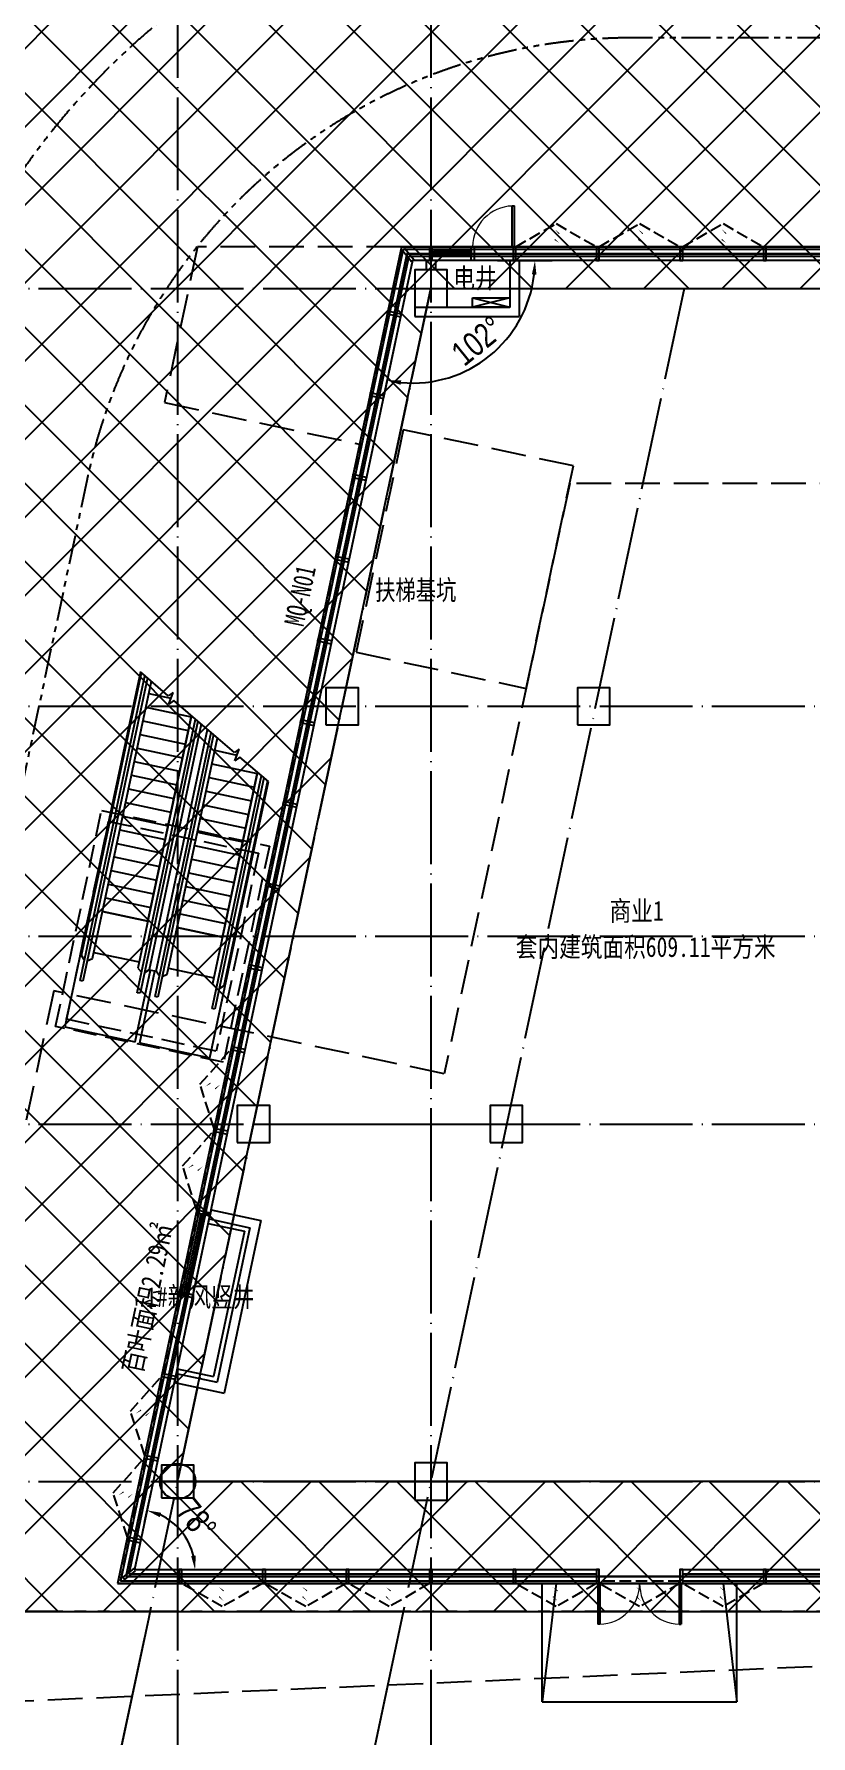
# Model space of a CAD drawing. Extents: x -233336 to 840473, y -28113 to 330904.
# Drawn here: x 686824 to 703579, y -8092 to 28573 of the extents above; entities that cross this region are included whole.
import ezdxf
from ezdxf.xclip import XClip

# ---------------------------------------------------------------- set-up
doc = ezdxf.new("R2010")
doc.units = 0
doc.header["$LTSCALE"] = 1000
doc.header["$XCLIPFRAME"] = 2
for name, pattern in [('104-14# 核心筒$0$DOTE', [2.42, 2, -0.2, 0.02, -0.2]), ('14#楼幕墙$0$DASH', [0.35, 0.25, -0.1]), ('X-104 14#平面$0$$0$DASH', [0.35, 0.25, -0.1]), ('X-104 14#平面$0$109 3#平面$0$DASH', [0.35, 0.25, -0.1]), ('X-104 14#平面$0$DASH', [0.35, 0.25, -0.1]), ('X-104 14#平面$0$PHANTOM2', [1.25, 0.625, -0.125, 0.125, -0.125, 0.125, -0.125])]:
    doc.linetypes.add(name, pattern=pattern)
doc.layers.get('0').update_dxf_attribs({"linetype": 'CONTINUOUS'})
doc.layers.get('Defpoints').update_dxf_attribs({"linetype": 'CONTINUOUS'})
for name, color, linetype in [('104-14# 核心筒$0$01-标注_轴线坐标', 8, 'CONTINUOUS'), ('104-14# 核心筒$0$A_AXIS-轴线', 8, '104-14# 核心筒$0$DOTE'), ('104-14# 核心筒$0$A_STR-砼柱', 8, 'CONTINUOUS'), ('14#楼幕墙$0$A-C_玻璃幕墙', 8, 'CONTINUOUS'), ('14#楼幕墙$0$A-C_窗', 8, 'CONTINUOUS'), ('14#楼幕墙$0$A-C_门', 8, 'CONTINUOUS'), ('X-104 14#平面$0$01-标注_尺寸', 8, 'CONTINUOUS'), ('X-104 14#平面$0$02-TEXT_房间', 9, 'CONTINUOUS'), ('X-104 14#平面$0$02-TEXT_标注', 9, 'CONTINUOUS'), ('X-104 14#平面$0$02-TEXT_门窗', 9, 'CONTINUOUS'), ('X-104 14#平面$0$A-C_玻璃幕墙', 8, 'CONTINUOUS'), ('X-104 14#平面$0$A-C_窗', 8, 'CONTINUOUS'), ('X-104 14#平面$0$A-C_门', 8, 'CONTINUOUS'), ('X-104 14#平面$0$A-E_楼梯', 8, 'CONTINUOUS'), ('X-104 14#平面$0$A-O_屋面', 8, 'CONTINUOUS'), ('X-104 14#平面$0$A-SUR_保温', 8, 'CONTINUOUS'), ('X-104 14#平面$0$A-SUR_吊顶', 8, 'CONTINUOUS'), ('X-104 14#平面$0$A-TECH_结构', 8, 'CONTINUOUS'), ('X-104 14#平面$0$A_STR-砌块墙', 7, 'CONTINUOUS')]:
    doc.layers.add(name, color=color, linetype=linetype)
for name, color, linetype, plot in [('104-14# 核心筒$0$04-不打印_辅助线', 8, 'CONTINUOUS', False), ('14#楼幕墙$0$04-不打印_辅助线', 8, 'CONTINUOUS', False), ('X-104 14#平面$0$04-不打印_辅助线', 8, 'CONTINUOUS', False), ('X-104 14#平面$0$降板', 8, 'CONTINUOUS', False)]:
    doc.layers.add(name, color=color, linetype=linetype, plot=plot)
doc.layers.add('X-104 14#平面$0$000套内', color=8, linetype='CONTINUOUS', lineweight=30)
doc.styles.add('104-14# 核心筒$0$_TCH_DIM_T3', font='ros.shx', dxfattribs={"width": 0.705882, "bigfont": 'jd.shx'})
doc.styles.add('X-104 14#平面$0$_TCH_DIM_T3', font='ros.shx', dxfattribs={"width": 0.8, "bigfont": 'jd.shx'})
doc.styles.add('X-104 14#平面$0$_TCH_SPACE', font='STXIHEI.TTF', dxfattribs={"width": 0.8, "height": 5})
doc.styles.add('X-104 14#平面$0$_TCH_WINDOW', font='STXIHEI.TTF', dxfattribs={"width": 0.75, "height": 3.5})
doc.styles.add('X-104 14#平面$0$Standard', font='STXIHEI.TTF', dxfattribs={"width": 0.8})
doc.dimstyles.new('104-14# 核心筒$0$_TCH_ARCH&&150', dxfattribs={"dimtxt": 446.25, "dimasz": 150, "dimexe": 375, "dimexo": 450, "dimgap": 189.375, "dimtad": 1, "dimdec": 0, "dimzin": 0, "dimdsep": 46, "dimtxsty": '104-14# 核心筒$0$_TCH_DIM_T3', "dimblk": '104-14# 核心筒$0$_ArchTick', "dimcen": 0.09, "dimclrt": 7, "dimazin": 2, "dimtfac": 1, "dimtdec": 0, "dimtix": 1, "dimtmove": 2, "dimatfit": 3, "dimfxl": 0, "dimtolj": 1, "dimtzin": 0, "dimarcsym": 0})
doc.dimstyles.new('X-104 14#平面$0$_TCH_ARROW&&150', dxfattribs={"dimtxt": 525, "dimasz": 300, "dimexe": 375, "dimexo": 450, "dimgap": 150, "dimtad": 1, "dimdec": 0, "dimzin": 0, "dimdsep": 46, "dimtxsty": 'X-104 14#平面$0$_TCH_DIM_T3', "dimcen": 0.09, "dimclrt": 7, "dimazin": 2, "dimtfac": 1, "dimtdec": 0, "dimtix": 1, "dimtmove": 2, "dimatfit": 3, "dimfxl": 0, "dimtolj": 1, "dimtzin": 0, "dimarcsym": 0})

# ---------------------------------------------------------------- blocks, each defined once
blk = doc.blocks.new('14#楼幕墙$0$A$C7C287BDF')
at = {"layer": '14#楼幕墙$0$04-不打印_辅助线'}
for points in [[(0, -384), (0, 384)], [(384, 0), (-384, 0)]]:
    blk.add_lwpolyline(points, dxfattribs=at)
blk.add_circle((0, 0), 384, dxfattribs=at)
blk = doc.blocks.new('14#楼幕墙$0$A$C38D07553')
blk.add_lwpolyline([(-60, -300), (0, -300), (0, 0), (-60, 0)], close=True)
blk = doc.blocks.new('14#楼幕墙$0$A$C385D642F')
for p in [(5430, 27500), (7230, 27500), (9030, 27500), (10830, 27500), (12630, 27500), (30, -1000), (1830, -1000), (3630, -1000), (5430, -1000), (7230, -1000), (9030, -1000), (10830, -1000), (12630, -1000)]:
    blk.add_blockref('14#楼幕墙$0$A$C38D07553', p)
for p, rotation in [((4840, 27452), 38.99999999999763), ((4467, 26111), 77.99999999997866), ((4093, 24351), 77.99999999997866), ((3719, 22590), 77.99999999997866), ((3345, 20829), 77.99999999997866), ((2970, 19069), 77.99999999997866), ((2596, 17308), 77.99999999997866), ((2222, 15547), 77.99999999997866), ((1848, 13787), 77.99999999997866), ((1473, 12026), 77.99999999997866), ((1099, 10265), 77.99999999997866), ((725, 8505), 77.99999999997866), ((351, 6744), 77.99999999997866), ((-24, 4983), 77.99999999997866), ((-398, 3223), 77.99999999997866), ((-772, 1462), 77.99999999997866), ((-1146, -299), 77.99999999997866), ((-1241, -1165), 128.999999999999)]:
    blk.add_blockref('14#楼幕墙$0$A$C38D07553', p, dxfattribs=dict(rotation=rotation))
blk = doc.blocks.new('14#楼幕墙$0$A$C22714246')
at = {"linetype": '14#楼幕墙$0$DASH'}
blk.add_lwpolyline([(1740, 497), (870, 0), (0, 497)], dxfattribs=at)
at = {"layer": '14#楼幕墙$0$A-C_玻璃幕墙', "color": 1}
blk.add_lwpolyline([(899, 122, 0, 25, 0), (802, 217, 0, 0, 0), (900, 340, 25, 0, 0), (796, 422, 0, 0, 0)], format="xyseb", dxfattribs=at)
blk = doc.blocks.new('14#楼幕墙$0$$TCHSYS$DOOR2D')
for p, q in [((0.45, 0.975), (0.5, 0.975)), ((0.45, 0), (0.45, 0.975)), ((0.5, 0), (0.5, 0.975)), ((0.5, 0), (0.45, 0))]:
    blk.add_line(p, q)
at = {"lineweight": 13}
blk.add_arc((0.475, 0), 0.975, 91.4693, 180, dxfattribs=at)
blk = doc.blocks.new('14#楼幕墙$0$$DorLib2D$00000002')
for p, q in [((-0.5, 0), (-0.5, 0.4875)), ((-0.475, 0.4875), (-0.5, 0.4875)), ((-0.475, 0), (-0.475, 0.4875)), ((0.475, 0), (0.475, 0.4875)), ((0.475, 0.4875), (0.5, 0.4875)), ((0.5, 0), (0.5, 0.4875)), ((-0.5, 0), (-0.475, 0)), ((0.5, 0), (0.475, 0))]:
    blk.add_line(p, q)
at = {"lineweight": 13}
for centre, start, end in [((-0.4875, 0), 0, 88.53072), ((0.4875, 0), 91.46928, 180)]:
    blk.add_arc(centre, 0.4875, start, end, dxfattribs=at)
blk = doc.blocks.new('14#楼幕墙')
at = {"layer": '14#楼幕墙$0$A-C_玻璃幕墙'}
for p, q in [((4762, 26600), (-1359, -2200)), ((4803, 26550), (-1297, -2150)), ((4924, 26400), (-1112, -2000)), ((4762, 26600), (14200, 26600)), ((4803, 26550), (14200, 26550)), ((4924, 26400), (17970, 26400)), ((5005, 26300), (-989, -1900)), ((18030, 26300), (5005, 26300)), ((8970, -2150), (-1297, -2150)), ((8970, -2000), (-1112, -2000)), ((-989, -1900), (9030, -1900)), ((10770, -1900), (45030, -1900)), ((19830, -2000), (10830, -2000)), ((19830, -2150), (10830, -2150)), ((108092, -2200), (-1359, -2200))]:
    blk.add_line(p, q, dxfattribs=at)
blk.add_lwpolyline([(6270, 26600), (6330, 26600), (6330, 26300), (6270, 26300)], close=True, dxfattribs=at)
blk.add_blockref('14#楼幕墙$0$A$C7C287BDF', (-63, 0))
at = {"layer": '14#楼幕墙$0$04-不打印_辅助线'}
blk.add_blockref('14#楼幕墙$0$A$C22714246', (9030, -2697), dxfattribs=at)
at = {"layer": '14#楼幕墙$0$A-C_玻璃幕墙'}
blk.add_blockref('14#楼幕墙$0$A$C385D642F', (0, -900), dxfattribs=at)
at = {"layer": '14#楼幕墙$0$A-C_玻璃幕墙', "xscale": 900, "yscale": 900, "zscale": -900}
blk.add_blockref('14#楼幕墙$0$$TCHSYS$DOOR2D', (6750, 26600), dxfattribs=at)
at = {"layer": '14#楼幕墙$0$A-C_窗'}
for p, rotation in [((8970, 27097), 180), ((10770, 27097), 180), ((12570, 27097), 180), ((601, 9410), 257.9999999999978), ((227, 7649), 257.9999999999978), ((-896, 2367), 257.9999999999978), ((-1270, 606), 257.9999999999978)]:
    blk.add_blockref('14#楼幕墙$0$A$C22714246', p, dxfattribs=dict(at, rotation=rotation))
for p in [(30, -2697), (1830, -2697), (3630, -2697), (7230, -2697), (10830, -2697)]:
    blk.add_blockref('14#楼幕墙$0$A$C22714246', p, dxfattribs=at)
at = {"layer": '14#楼幕墙$0$A-C_门', "xscale": -1800, "yscale": -1800, "zscale": 100}
blk.add_blockref('14#楼幕墙$0$$DorLib2D$00000002', (9899, -2200), dxfattribs=at)
blk = doc.blocks.new('104-14# 核心筒$0$A$C7C287BDF')
at = {"layer": '104-14# 核心筒$0$04-不打印_辅助线'}
for points in [[(0, -384), (0, 384)], [(384, 0), (-384, 0)]]:
    blk.add_lwpolyline(points, dxfattribs=at)
blk.add_circle((0, 0), 384, dxfattribs=at)
blk = doc.blocks.new('_FZHK')
blk.add_lwpolyline([(-0.5, -0.5), (0.5, -0.5), (0.5, 0.5), (-0.5, 0.5)], close=True)
blk = doc.blocks.new('104-14# 核心筒$0$_ArchTick')
at = {"color": 0, "linetype": 'ByBlock', "const_width": 0.4}
blk.add_lwpolyline([(-0.5, -0.5), (0.5, 0.5)], dxfattribs=at)
blk = doc.blocks.new('*D471')
at = {"layer": '104-14# 核心筒$0$01-标注_轴线坐标', "color": 0, "lineweight": -2}
for p, q in [((-777, -3362), (-1385, -6223)), ((4449, -4473), (3841, -7334)), ((-1307, -5856), (3919, -6967))]:
    blk.add_line(p, q, dxfattribs=at)
at = {"layer": 'Defpoints', "color": 0}
for p in [(-684, -2922), (4543, -4033), (3919, -6967)]:
    blk.add_point(p, dxfattribs=at)
at = {"layer": '104-14# 核心筒$0$01-标注_轴线坐标', "color": 0, "lineweight": -2, "xscale": 150, "yscale": 150, "zscale": 150}
for p, rotation in [((-1307, -5856), 167.9999999999998), ((3919, -6967), 347.9999999999998)]:
    blk.add_blockref('104-14# 核心筒$0$_ArchTick', p, dxfattribs=dict(at, rotation=rotation))
at = {"layer": '104-14# 核心筒$0$01-标注_轴线坐标', "color": 7, "insert": (1392, -6008), "char_height": 446.2, "attachment_point": 5, "rotation": 348, "style": '104-14# 核心筒$0$_TCH_DIM_T3'}
blk.add_mtext('\\A1;5343', dxfattribs=at)
blk = doc.blocks.new('*U61')
h = blk.add_hatch()
h.set_pattern_fill('ANSI31', color=256, scale=50)
h.set_pattern_definition([(45, (-56212.376, 120006.8), (-56.1266, 56.1266), [])])
h.paths.add_polyline_path([(-1740, 100), (0, 100), (0, 200), (-1740, 200)])
for points in [[(-1740, 0), (0, 0), (0, 300), (-1740, 300)], [(-1740, 100), (0, 100), (0, 200), (-1740, 200)]]:
    blk.add_lwpolyline(points, close=True)
blk = doc.blocks.new('X-104 14#平面$0$pdg')
blk.add_lwpolyline([(0, 200), (800, 200), (800, 0), (0, 0)], close=True)
for points in [[(800, 200), (0, 0)], [(0, 200), (800, 0)]]:
    blk.add_lwpolyline(points)
blk = doc.blocks.new('X-104 14#平面$0$$LinePat$岩棉板')
at = {"color": 0}
for p, q in [((0, -17), (12, -67)), ((12, -67), (24, -17))]:
    blk.add_line(p, q, dxfattribs=at)
for centre, start, end in [((12, -17), 0, 180), ((0, -67), 270, 0), ((24, -67), 180, 270)]:
    blk.add_arc(centre, 12, start, end, dxfattribs=at)
at = {"layer": 'Defpoints'}
blk.add_point((0, 0), dxfattribs=at)
at = {"layer": 'Defpoints', "color": 0}
blk.add_point((24, -84), dxfattribs=at)
blk = doc.blocks.new('*U105')
at = {"color": 8}
blk.add_lwpolyline([(0, 150), (840, 150), (840, 0), (0, 0)], close=True, dxfattribs=at)
at = {"color": 8, "xscale": -1.842105261622807, "yscale": 1.782568518697715, "zscale": 1.782568518697715}
for p in [(44, 150), (88, 150), (133, 150), (177, 150), (221, 150), (265, 150), (309, 150), (354, 150), (398, 150), (442, 150), (486, 150), (531, 150), (575, 150), (619, 150), (663, 150), (707, 150), (752, 150), (796, 150), (840, 150)]:
    blk.add_blockref('X-104 14#平面$0$$LinePat$岩棉板', p, dxfattribs=at)
blk = doc.blocks.new('*D195')
at = {"layer": 'Defpoints', "color": 0}
for p in [(5005, 26300), (6388, 26300), (4718, 24947), (5994, 23854)]:
    blk.add_point(p, dxfattribs=at)
at = {"layer": 'X-104 14#平面$0$01-标注_尺寸', "color": 0, "lineweight": -2}
for p, q in [((6838, 26300), (8018, 26300)), ((4624, 24507), (4379, 23353))]:
    blk.add_line(p, q, dxfattribs=at)
blk.add_arc((5005, 26300), 2638, 264.5194, 353.4806, dxfattribs=at)
at = {"layer": 'X-104 14#平面$0$01-标注_尺寸', "color": 0}
for points in [[(7576, 26003), (7676, 25998), (7643, 26300)], [(4746, 23625), (4761, 23723), (4457, 23720)]]:
    blk.add_solid(points, dxfattribs=at)
at = {"layer": 'X-104 14#平面$0$01-标注_尺寸', "color": 7, "insert": (6406, 24570), "char_height": 525, "attachment_point": 5, "rotation": 39, "style": 'X-104 14#平面$0$_TCH_DIM_T3'}
blk.add_mtext('\\A1;102%%d', dxfattribs=at)
blk = doc.blocks.new('X-104 14#平面$0$$DorLib2D$00000002')
for p, q in [((-0.5, 0), (-0.5, 0.4875)), ((-0.475, 0.4875), (-0.5, 0.4875)), ((-0.475, 0), (-0.475, 0.4875)), ((0.475, 0), (0.475, 0.4875)), ((0.475, 0.4875), (0.5, 0.4875)), ((0.5, 0), (0.5, 0.4875)), ((-0.5, 0), (-0.475, 0)), ((0.5, 0), (0.475, 0))]:
    blk.add_line(p, q)
at = {"lineweight": 13}
for centre, start, end in [((-0.4875, 0), 0, 88.53072), ((0.4875, 0), 91.46928, 180)]:
    blk.add_arc(centre, 0.4875, start, end, dxfattribs=at)
blk = doc.blocks.new('*D205')
at = {"layer": 'Defpoints', "color": 0}
for p in [(-867, -1328), (183, -1329), (-989, -1900), (-404, -1900)]:
    blk.add_point(p, dxfattribs=at)
at = {"layer": 'X-104 14#平面$0$01-标注_尺寸', "color": 0, "lineweight": -2}
for p, q in [((-773, -888), (-640, -259)), ((46, -1900), (689, -1900))]:
    blk.add_line(p, q, dxfattribs=at)
blk.add_arc((-989, -1900), 1303, 13.2208, 64.7794, dxfattribs=at)
at = {"layer": 'X-104 14#平面$0$01-标注_尺寸', "color": 0}
for points in [[(-449, -769), (-417, -674), (-718, -625)], [(330, -1596), (230, -1608), (314, -1900)]]:
    blk.add_solid(points, dxfattribs=at)
at = {"layer": 'X-104 14#平面$0$01-标注_尺寸', "color": 7, "insert": (345, -820), "char_height": 525, "attachment_point": 5, "rotation": 309.0001, "style": 'X-104 14#平面$0$_TCH_DIM_T3'}
blk.add_mtext('\\A1;78%%d', dxfattribs=at)
blk = doc.blocks.new('104-14# 核心筒')
at = {"layer": '104-14# 核心筒$0$01-标注_轴线坐标'}
for p, q in [((-686.4, -2934.4), (-1933.9, -8803.3)), ((4542.8, -4032.6), (3336, -9710.2))]:
    blk.add_line(p, q, dxfattribs=at)
at = {"layer": '104-14# 核心筒$0$A_AXIS-轴线'}
for p, q in [((-62.7, 54018.4), (-62.7, -8545.1)), ((5400, 54018.4), (5400, -8545.1)), ((-24839, 25700), (120259.9, 25700)), ((-24839, 16700), (120259.9, 16700)), ((-24839, 11750), (120259.9, 11750)), ((-24839, 7700), (120259.9, 7700)), ((-24839, 0), (68400, 0))]:
    blk.add_line(p, q, dxfattribs=at)
for points in [[(5400, 25700), (-686.4, -2934.4)], [(10862.7, 25700), (4542.8, -4032.6)]]:
    blk.add_lwpolyline(points, dxfattribs=at)
blk.add_blockref('104-14# 核心筒$0$A$C7C287BDF', (-62.7, 0))
at = {"layer": '104-14# 核心筒$0$A_STR-砼柱', "xscale": 700}
for p, yscale, zscale in [((5400, 25700), 800, 800), ((3487, 16700), 800, 800), ((8908.9, 16700), 800, 800), ((1574, 7700), 800, 800), ((7024.7, 7700), 800, 800), ((5400.8, 0), 800, 800), ((-62.7, 0), 700, 700)]:
    blk.add_blockref('_FZHK', p, dxfattribs=dict(at, yscale=yscale, zscale=zscale))
at = {"layer": '104-14# 核心筒$0$01-标注_轴线坐标'}
dim = blk.add_aligned_dim(p1=(-683.7, -2921.7), p2=(4542.8, -4032.6), distance=-3000, text='5343', dimstyle='104-14# 核心筒$0$_TCH_ARCH&&150', dxfattribs=at)
dim.commit()
dim.dimension.update_dxf_attribs({"geometry": '*D471', "text_midpoint": (1391.6, -6008.1)})
blk = doc.blocks.new('X-104 14#平面')
at = {"layer": 'X-104 14#平面$0$降板'}
h = blk.add_hatch(dxfattribs=at)
h.set_pattern_fill('ANSI37', color=256, scale=750)
h.set_pattern_definition([(45, (0, 0), (-841.899, 841.899), []), (135, (0, 0), (-841.899, -841.899), [])])
h.paths.add_polyline_path([(83500, 40800), (86400, 48900), (86400, 51400), (77509.2, 51400), (58917.8, 35800), (-4608.4, 35800), (-12111.5, -2800), (112466, -2800), (116300, 1125.5), (116300, 11750), (115900, 11750), (107700, -0.1), (86400, 0), (77400, 799.9), (59400, 799.9), (50400, 0), (-62.7, 0), (5400, 25700), (68400, 25700)])
for points in [[(1574, 7700), (7036.7, 7700)], [(9030, -2200), (10770, -2200)]]:
    blk.add_lwpolyline(points)
at = {"layer": 'X-104 14#平面$0$000套内'}
blk.add_lwpolyline([(23450, -2050), (-1173.2, -2050), (4884.7, 26450), (23400, 26450), (23400, 14750), (22050, 14750), (22050, 10650), (23450, 10650)], close=True, dxfattribs=at)
at = {"layer": 'X-104 14#平面$0$A-C_玻璃幕墙'}
blk.add_lwpolyline([(-1359, -2200), (108091.7, -2200), (111291.5, 2370.2), (113380.4, 907.7), (115789.3, 4348.2), (113700.6, 5810.6), (116900.2, 10380.5), (116900.2, 38462.2), (99065.1, 43424.4), (96015.6, 32464.2), (85707.2, 35332.3), (87317.1, 41118.6), (83503.2, 42179.7), (66340.6, 26600), (4762.5, 26600)], close=True, dxfattribs=at)
at = {"layer": 'X-104 14#平面$0$A-E_楼梯'}
for p, q in [((-865.4, 17442), (-2491.2, 9792.9)), ((-2161.6, 10790.7), (-765.9, 17356.9)), ((-2134.3, 11332.8), (-840.3, 17420.5)), ((-714, 17312.4), (-2102.9, 10778.2)), ((-1897.4, 11268.9), (-628.4, 17239.1)), ((-1682.7, 12279.1), (-628.4, 17239.1)), ((-264.1, 16927.3), (-865.4, 17442)), ((-684.7, 16974.2), (-207, 16872.7)), ((-159.7, 16999), (-264.1, 16927.3)), ((-254.1, 16747.1), (-159.7, 16999)), ((-747, 16680.8), (231.1, 16472.9)), ((-142.8, 16823.5), (-254.1, 16747.1)), ((473.6, 16295.8), (-142.8, 16823.5)), ((-931.1, 10529.1), (322.2, 16425.4)), ((236.6, 16498.7), (-919.2, 11061)), ((374.1, 16381), (-872.4, 10516.6)), ((-809.4, 16387.3), (168.7, 16179.4)), ((-704.5, 12071.2), (236.6, 16498.7)), ((448.5, 16317.3), (-676.8, 11023)), ((-549.6, 10448), (659.5, 16136.6)), ((-522.3, 10990.2), (585.2, 16200.3)), ((560.1, 16221.8), (473.6, 16295.8)), ((1161.3, 15707.1), (560.1, 16221.8)), ((-934.2, 15800.4), (44, 15592.5)), ((-871.8, 16093.9), (106.4, 15886)), ((711.4, 16092.2), (-490.9, 10435.6)), ((-285.4, 10926.3), (797.1, 16018.9)), ((-70.7, 11936.5), (797.1, 16018.9)), ((1265.8, 15778.7), (1161.3, 15707.1)), ((1171.3, 15526.9), (1265.8, 15778.7)), ((-996.5, 15507), (-18.4, 15299.1)), ((677.8, 15457.8), (1656, 15249.9)), ((740.2, 15751.3), (1217.4, 15649.8)), ((1282.6, 15603.2), (1171.3, 15526.9)), ((1899, 15075.6), (1282.6, 15603.2)), ((-1058.9, 15213.6), (-80.8, 15005.6)), ((615.4, 15164.4), (1593.6, 14956.5)), ((634.9, 9128.4), (1899, 15075.6)), ((680.9, 10186.5), (1747.7, 15205.1)), ((1662, 15278.4), (692.8, 10718.4)), ((1799.6, 15160.7), (739.6, 10174)), ((907.5, 11728.6), (1662, 15278.4)), ((1873.9, 15097), (935.2, 10680.4)), ((-1121.3, 14920.1), (-143.1, 14712.2)), ((553.1, 14870.9), (1531.2, 14663)), ((-1246, 14333.2), (-267.9, 14125.3)), ((-1183.7, 14626.7), (-205.5, 14418.8)), ((490.7, 14577.5), (1468.8, 14369.6)), ((-1308.4, 14039.8), (-330.3, 13831.9)), ((366, 13990.6), (1344.1, 13782.7)), ((428.3, 14284), (1406.5, 14076.1)), ((-1370.8, 13746.3), (-392.6, 13538.4)), ((303.6, 13697.1), (1281.7, 13489.2)), ((-1433.2, 13452.9), (-455, 13245)), ((241.2, 13403.7), (1219.4, 13195.8)), ((-1557.9, 12866), (-579.8, 12658.1)), ((-1495.5, 13159.4), (-517.4, 12951.5)), ((178.8, 13110.3), (1157, 12902.3)), ((-1620.3, 12572.6), (-642.1, 12364.6)), ((54.1, 12523.4), (1032.2, 12315.5)), ((116.5, 12816.8), (1094.6, 12608.9)), ((-1682.7, 12279.1), (-704.5, 12071.2)), ((-704.5, 12071.2), (-1682.7, 12279.1)), ((-8.3, 12229.9), (969.9, 12022)), ((-70.7, 11936.5), (907.5, 11728.6)), ((907.5, 11728.6), (-70.7, 11936.5)), ((-1869.8, 11398.8), (-891.6, 11190.9)), ((-2068, 11230.8), (-2134.3, 11332.8)), ((-2009.3, 11218.4), (-1897.4, 11268.9)), ((-977.1, 9471.1), (-648.5, 11017)), ((-919.2, 11061), (-837.5, 10969.3)), ((-676.8, 11023), (-778.8, 10956.8)), ((-676.8, 11023), (-522.3, 10990.2)), ((-257.8, 11056.1), (720.4, 10848.2)), ((-2102.9, 10778.2), (-2161.6, 10790.7)), ((-879.2, 9450.3), (-550.6, 10996.2)), ((-456, 10888.2), (-522.3, 10990.2)), ((-397.3, 10875.7), (-285.4, 10926.3)), ((692.8, 10718.4), (774.5, 10626.6)), ((935.2, 10680.4), (833.2, 10614.2)), ((-872.4, 10516.6), (-931.1, 10529.1)), ((-490.9, 10435.6), (-549.6, 10448)), ((739.6, 10174), (680.9, 10186.5)), ((-2491.2, 9792.9), (-977.1, 9471.1)), ((-879.2, 9450.3), (634.9, 9128.4)), ((7799, -4750), (7799, -2200)), ((7799, -2200), (11999, -2200)), ((8099, -2200), (7799, -4750)), ((11699, -2200), (11999, -4750)), ((11999, -4750), (11999, -2200)), ((7799, -4750), (11999, -4750))]:
    blk.add_line(p, q, dxfattribs=at)
at = {"layer": 'X-104 14#平面$0$A-O_屋面', "linetype": 'X-104 14#平面$0$PHANTOM2', "ltscale": 2}
blk.add_lwpolyline([(116300, 1125.5), (112466, -2800), (-12111.5, -2800), (-10903.8, 3413.1), (-11202.5, 3471.2), (-4857, 36100), (58808.6, 36100), (74837.7, 49550), (86050, 49550), (86050, 51700), (92100, 51702), (92100, 55283.2), (94608.8, 59227.5), (95621.4, 58583.5), (95782.4, 58836.6), (99791.5, 56286.5), (107067.8, 54161.9), (111100, 54161.9), (111100, 52680), (116300, 52680)], close=True, dxfattribs=at)
at = {"layer": 'X-104 14#平面$0$A-SUR_保温'}
for p, q in [((596.2, 5556.5), (1378.9, 5390.1)), ((1378.9, 5390.1), (713.6, 2260.1)), ((-69.2, 2426.5), (713.6, 2260.1))]:
    blk.add_line(p, q, dxfattribs=at)
at = {"layer": 'X-104 14#平面$0$A-SUR_吊顶', "linetype": 'X-104 14#平面$0$PHANTOM2'}
for p, q in [((57679.8, 31100), (9724.7, 31100)), ((-2013.1, 21594.9), (-5227.2, 6473.9))]:
    blk.add_line(p, q, dxfattribs=at)
at = {"layer": 'X-104 14#平面$0$A-SUR_吊顶', "linetype": 'X-104 14#平面$0$109 3#平面$0$DASH', "ltscale": 3}
for points in [[(109062.3, -4432.1), (119297.3, 10714.5), (117562.9, 11100.5), (120741.8, 38794.6), (99426.9, 44725), (92631.2, 20300), (86987.2, 20300), (86987.2, 21500), (8392.2, 21500), (5688.7, 8781.2), (-2733.6, 10571.4), (-6009.8, -4841.7), (40178.1, -2825.1), (39845.1, -4916.4), (83845.6, -2647.5)], [(8472.4, 21877.7), (4804.4, 22657.3), (3785.6, 17864.4), (7453.7, 17084.8)]]:
    blk.add_lwpolyline(points, close=True, dxfattribs=at)
blk.add_lwpolyline([(4762.5, 26600), (366.7, 26600), (-347.3, 23241.2), (3858.5, 22347.2)], dxfattribs=at)
at = {"layer": 'X-104 14#平面$0$A-SUR_吊顶', "linetype": 'X-104 14#平面$0$PHANTOM2'}
for radius in [16000, 12000]:
    blk.add_arc((9724.7, 19100), radius, 90, 168, dxfattribs=at)
at = {"layer": 'X-104 14#平面$0$A-TECH_结构', "linetype": 'X-104 14#平面$0$$0$DASH'}
blk.add_lwpolyline([(87207.3, 41097.2), (85610.8, 35359.1), (96063.8, 32450.8), (99099.8, 43362.9), (116850.2, 38424.2), (116850.2, 10396.2), (108065.7, -2149.5), (-1297.3, -2149.5), (4803.7, 26550), (66359.9, 26550), (83516.4, 42124.1)], close=True, dxfattribs=at)
at = {"layer": 'X-104 14#平面$0$A-TECH_结构', "linetype": 'X-104 14#平面$0$DASH', "ltscale": 2}
blk.add_lwpolyline([(926.2, 9032.5), (-2693, 9801.8), (-1703.3, 14457.7), (1915.8, 13688.5)], close=True, dxfattribs=at)
blk.add_lwpolyline([(1678.6, 13534.4), (772.1, 9269.7), (-2455.8, 9955.8), (-1549.3, 14220.5), (1678.6, 13534.4)], dxfattribs=at)
at = {"layer": 'X-104 14#平面$0$A_STR-砌块墙'}
for p, q in [((5300, 26300), (5300, 26100)), ((5500, 26300), (5300, 26300)), ((5500, 26100), (5300, 26100)), ((5500, 26300), (5500, 26100)), ((7100, 26300), (7100, 25300)), ((7300, 26300), (7100, 26300)), ((7300, 26300), (7300, 25100)), ((5050, 25300), (7100, 25300)), ((5050, 25300), (5050, 25100)), ((5050, 25100), (7300, 25100)), ((658.6, 5850), (617, 5654.3)), ((617, 5654.3), (1497.6, 5467.1)), ((658.6, 5850), (1734.8, 5621.2)), ((1734.8, 5621.2), (944.6, 1904.2)), ((1497.6, 5467.1), (790.6, 2141.5)), ((-89.9, 2328.6), (-131.5, 2133)), ((-89.9, 2328.6), (790.6, 2141.5)), ((-131.5, 2133), (944.6, 1904.2))]:
    blk.add_line(p, q, dxfattribs=at)
at = {"layer": 'X-104 14#平面$0$降板'}
blk.add_lwpolyline([(83500, 40800), (86400, 48900), (86400, 51400), (77509.2, 51400), (58917.8, 35800), (-4608.4, 35800), (-12111.5, -2800), (112466, -2800), (116300, 1125.5), (116300, 11750), (115900, 11750), (107700, -0.1), (86400, 0), (77400, 799.9), (59400, 799.9), (50400, 0), (-62.7, 0), (5400, 25700), (68400, 25700)], close=True, dxfattribs=at)
ref = blk.add_blockref('104-14# 核心筒', (0, 0))
XClip(ref).set_block_clipping_path([(-38664.3623821461, -25500), (139216.5485069363, 330900)])
for name, p in [('14#楼幕墙', (0, 0)), ('X-104 14#平面$0$pdg', (6300, 25300))]:
    blk.add_blockref(name, p)
at = {"layer": 'X-104 14#平面$0$A-C_窗', "rotation": 77.99999999999496}
blk.add_blockref('*U61', (631.6, 5722.8), dxfattribs=at)
at = {"layer": 'X-104 14#平面$0$A-C_门', "xscale": 1800, "yscale": 1800, "zscale": 100, "rotation": 180}
blk.add_blockref('X-104 14#平面$0$$DorLib2D$00000002', (9899, -2200), dxfattribs=at)
at = {"layer": 'X-104 14#平面$0$A-SUR_保温'}
blk.add_blockref('*U105', (5430, 26400), dxfattribs=at)
at = {"layer": 'X-104 14#平面$0$02-TEXT_房间', "style": 'X-104 14#平面$0$_TCH_SPACE', "width": 0.8}
blk.add_text('商业1', height=428.14, dxfattribs=at).set_placement((9251.3, 12079))
at = {"layer": 'X-104 14#平面$0$02-TEXT_标注', "style": 'X-104 14#平面$0$Standard', "width": 0.8}
for s, height, p in [('电井', 428.14, (5883.5, 25710.8)), ('套内建筑面积609.11平方米', 428.139, (7229.5, 11300.2)), ('1#新风竖井', 428.14, (-742.4, 3761.4))]:
    blk.add_text(s, height=height, dxfattribs=at).set_placement(p)
at = {"layer": 'X-104 14#平面$0$02-TEXT_门窗', "style": 'X-104 14#平面$0$_TCH_WINDOW', "width": 0.75}
blk.add_text('MQ-N01', height=428.14, rotation=78.0002, dxfattribs=at).set_placement((2650.4, 18397.6))
at = {"layer": 'X-104 14#平面$0$04-不打印_辅助线', "style": 'X-104 14#平面$0$_TCH_WINDOW', "width": 0.75}
blk.add_text('扶梯基坑', height=428.14, dxfattribs=at).set_placement((4197, 18989.7))
at = {"layer": 'X-104 14#平面$0$04-不打印_辅助线', "style": 'X-104 14#平面$0$Standard', "width": 0.8}
blk.add_text('百叶面积2.29㎡', height=428.14, rotation=78.00072, dxfattribs=at).set_placement((-834.7, 2307.9))
at = {"layer": 'X-104 14#平面$0$01-标注_尺寸'}
for base, center, p1, p2, text, picture, middle in [((5993.6, 23854.1), (5005.4, 26300), (4717.9, 24947.2), (6388.5, 26300), '102%%d', '*D195', (6406, 24570.5)), ((182.6, -1328.8), (-988.6, -1900), (-403.9, -1900), (-867, -1328.1), '78%%d', '*D205', (344.6, -820.4))]:
    dim = blk.add_angular_dim_3p(base=base, center=center, p1=p1, p2=p2, text=text, dimstyle='X-104 14#平面$0$_TCH_ARROW&&150', dxfattribs=at)
    dim.commit()
    dim.dimension.update_dxf_attribs({"geometry": picture, "text_midpoint": middle})

msp = doc.modelspace()

# ---------------------------------------------------------------- block references
msp.add_blockref('X-104 14#平面', (689983.4, -2608.9))

doc.saveas('drawing.dxf')
